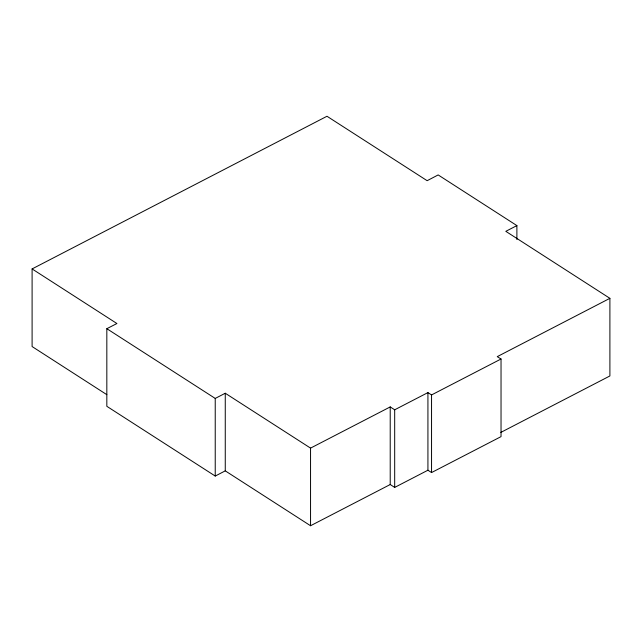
<?xml version="1.0" encoding="UTF-8"?>
<svg xmlns="http://www.w3.org/2000/svg" width="642" height="642" viewBox="0 0 642 642"><rect width="100%" height="100%" fill="white"/><g stroke="black" fill="none" stroke-linecap="round" stroke-linejoin="round"><path stroke-width="0.96" d="M106.837 394.67L32.1 346.544L32.1 268.926L326.987 116.258L427.139 180.691L438.165 174.929L516.89 225.599L516.89 239.53M516.89 225.599L505.808 231.329L609.9 298.337L609.9 375.955L500.8 432.427M32.1 268.926L116.916 323.528L106.829 328.688L215.23 398.425L225.262 393.241L310.551 448.116L310.551 525.742L390.216 484.533L394.686 487.414L427.925 470.225L431.552 472.56L501.033 436.632L501.033 359.006L497.253 356.639L609.9 298.337M106.829 328.688L106.829 406.306L215.23 476.051L225.262 470.859L310.551 525.742M310.551 448.116L390.216 406.916L394.686 409.797L394.686 487.414M394.686 409.797L427.925 392.599L431.552 394.934L431.552 472.56M431.552 394.934L501.033 359.006M427.925 392.599L427.925 470.225M390.216 406.916L390.216 484.533M225.262 393.241L225.262 470.859M215.23 398.425L215.23 476.051"/></g></svg>
